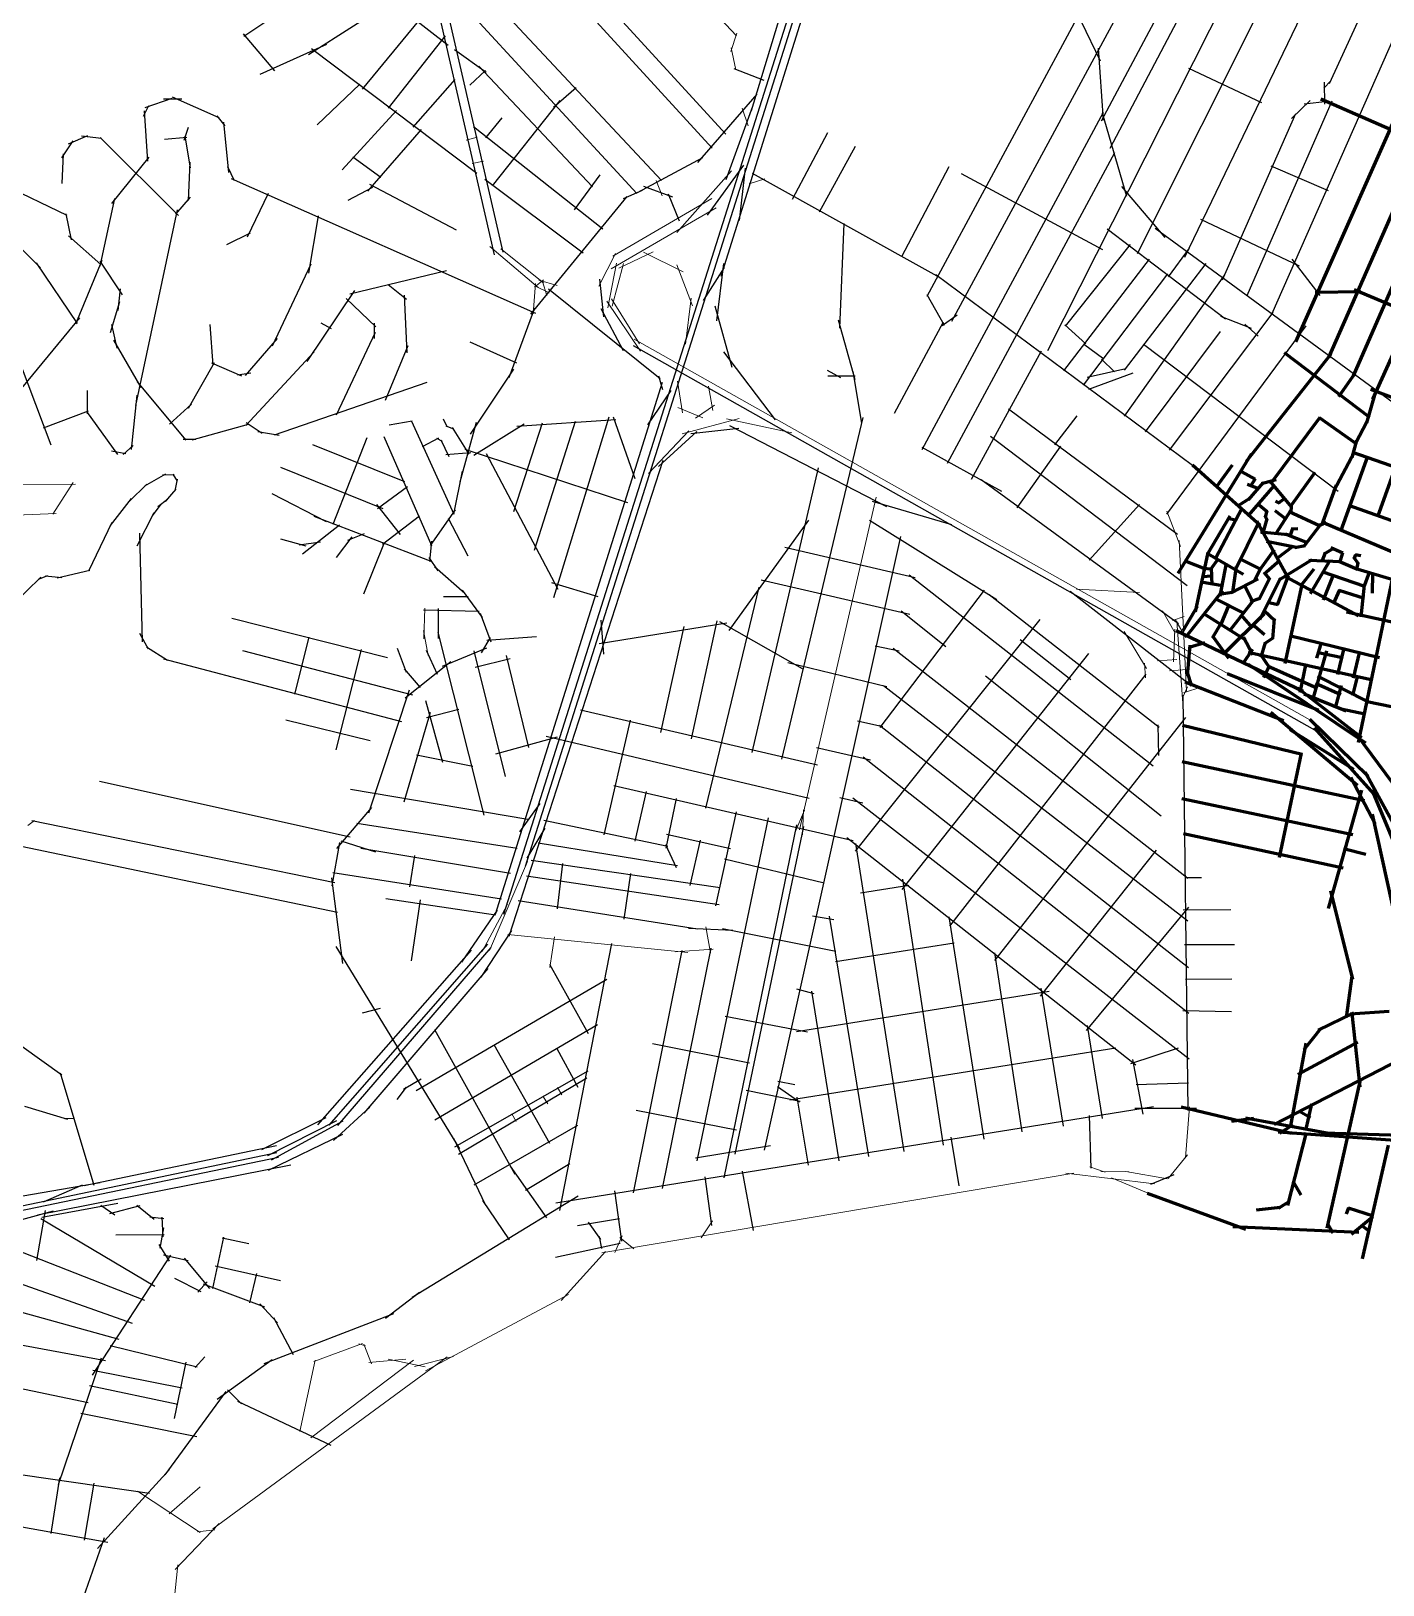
# Model space of a CAD drawing. Header units: inches. Extents: x 723419 to 759401, y 6910722 to 6968430.
# Drawn here: x 733965 to 736725, y 6943834 to 6947009 of the extents above; entities that cross this region are included whole.
import ezdxf

# ---------------------------------------------------------------- set-up
doc = ezdxf.new("R2010")
doc.units = ezdxf.units.IN
doc.header["$MEASUREMENT"] = 0
doc.layers.add('Linhas Axiais - Florianopolis', color=6, linetype='Continuous', lineweight=60)
doc.layers.add('Linhas Axiais - Sao Jose', color=5, linetype='Continuous', lineweight=60)

msp = doc.modelspace()

# ---------------------------------------------------------------- linework, layer by layer
at = {"layer": 'Linhas Axiais - Florianopolis', "linetype": 'Continuous', "lineweight": 60}
for p, q in [((736546.6, 6946373.5), (737135.9, 6947702)), ((736614.5, 6946341.8), (737200.4, 6947677.3)), ((737076, 6946660.7), (736597.7, 6946869.5)), ((736979.7, 6946873.3), (736703.6, 6946256.4)), ((736664.5, 6946304.3), (736863.1, 6946760)), ((736586.4, 6946475.5), (736679.2, 6946476.9)), ((736852.5, 6946401.7), (736666, 6946479.9)), ((736618.4, 6946348.3), (736445.4, 6946129.4)), ((736522.7, 6946352), (736697, 6946219.6)), ((736667.4, 6946309.4), (736634.1, 6946261.7)), ((736708.9, 6946269.7), (736691.3, 6946208.1)), ((736699.2, 6946277), (736838.9, 6946224.4)), ((736495.1, 6946083.6), (736596.5, 6946219.9)), ((736594.5, 6946219.5), (736670.8, 6946165.2)), ((736714.4, 6946017.2), (736796.9, 6946246.3)), ((736692.6, 6946211.6), (736668.3, 6946166.1)), ((736670.9, 6946172.3), (736661.3, 6946137.2)), ((736455.7, 6946144), (736306.2, 6945900.8)), ((736335.9, 6946122.6), (736473.7, 6945999.6)), ((736624.1, 6946069.1), (736666.5, 6946149.1)), ((736638.9, 6945986.7), (736693.5, 6946140.2)), ((736808.8, 6946097), (736663.1, 6946147.8)), ((736417, 6946121.8), (736383.9, 6946076.9)), ((736464.1, 6946093.1), (736436.9, 6946108)), ((736455.2, 6946079.7), (736464.4, 6946094.3)), ((736476.4, 6946084.5), (736506.4, 6946092.7)), ((736535.6, 6946037.7), (736586.4, 6946107.2)), ((736447.4, 6946083.1), (736470.5, 6946073.9)), ((736479.8, 6946086.4), (736449.3, 6946051)), ((736502.2, 6946079.3), (736449.3, 6946018.7)), ((736493.1, 6946089.6), (736537.9, 6946036.1)), ((736599.6, 6945999.5), (736630, 6946081.8)), ((736383, 6945931.1), (736437.4, 6946034.8)), ((736453.7, 6946054.6), (736427.9, 6946038)), ((736488.5, 6946026.5), (736469.1, 6946041.9)), ((736487.5, 6946028.7), (736484, 6946015.9)), ((736503.8, 6946029), (736526.9, 6946011.8)), ((736505.2, 6946048.2), (736513.6, 6946044.4)), ((736537.3, 6946030.6), (736505.6, 6945980.9)), ((736512, 6946044.6), (736524.4, 6946054.7)), ((736531.7, 6946028.1), (736596.2, 6945998)), ((736537.2, 6946038.2), (736536.5, 6946024.3)), ((736774, 6945997.2), (736654.9, 6946039.7)), ((736412.1, 6946017.4), (736365.9, 6945939.4)), ((736408.9, 6946013.5), (736425.7, 6946009.3)), ((736470.6, 6946004), (736424.2, 6945910.4)), ((736467.3, 6946007.5), (736532.8, 6945888.8)), ((736487.8, 6946011.9), (736478.5, 6945981)), ((736483.2, 6946019.2), (736488, 6946009.8)), ((736563.4, 6945955.6), (736598.3, 6946002.2)), ((736592.1, 6945997.9), (736608.7, 6946005.2)), ((736599.6, 6946006.3), (736762.2, 6945937.2)), ((736474.4, 6945985.5), (736538, 6945979.5)), ((736548.2, 6945953.5), (736487, 6945966.1)), ((736524.8, 6945981.5), (736569.9, 6945963.6)), ((736540.6, 6945993.9), (736534.6, 6945976.7)), ((736550.7, 6945991.9), (736537.8, 6945991)), ((736762.6, 6945980.6), (736674, 6945555.1)), ((736367.3, 6945943.5), (736341.6, 6945822.4)), ((736366.2, 6945941.3), (736439.2, 6945899.2)), ((736473, 6945907.8), (736503, 6945949.5)), ((736541.2, 6945956.4), (736507.3, 6945930.4)), ((736544.7, 6945953.6), (736565.8, 6945957.5)), ((736607, 6945942.6), (736599.7, 6945925.2)), ((736623.8, 6945951.5), (736603.8, 6945939.8)), ((736643.1, 6945942.1), (736618.2, 6945953.3)), ((736636.8, 6945922), (736642.9, 6945942.7)), ((736668.8, 6945938.8), (736665, 6945930.7)), ((736665.5, 6945933), (736674.2, 6945920.7)), ((736679.3, 6945936.8), (736668, 6945938.6)), ((736319, 6945927.3), (736363.6, 6945909.3)), ((736356, 6945911.2), (736376.3, 6945909.9)), ((736373.4, 6945909.1), (736389, 6945931.4)), ((736373.8, 6945911.9), (736375.5, 6945877.3)), ((736404.6, 6945921.8), (736391.7, 6945854.2)), ((736417.9, 6945862.1), (736425.7, 6945914.8)), ((736475.9, 6945908.6), (736433.5, 6945930)), ((736474.7, 6945910.4), (736462, 6945885.2)), ((736514.3, 6945927), (736481.2, 6945898.2)), ((736493.6, 6945889), (736483.3, 6945901.4)), ((736579.3, 6945928.7), (736512.4, 6945887.1)), ((736583.3, 6945909.7), (736555.7, 6945874.2)), ((736638.7, 6945924.1), (736573.2, 6945927)), ((736615.9, 6945927.2), (736576.1, 6945858.8)), ((736687.6, 6945874.1), (736600.5, 6945903.8)), ((736672.9, 6945908.6), (736634.7, 6945925.1)), ((736749.7, 6945885.9), (736667.6, 6945910.6)), ((736673.6, 6945922.4), (736671, 6945908.8)), ((736685.9, 6945871.8), (736697.2, 6945903.4)), ((736703.2, 6945860.3), (736704, 6945901.6)), ((736353.3, 6945883.4), (736397.1, 6945876)), ((736355.3, 6945894.6), (736376, 6945895.6)), ((736469.6, 6945889.8), (736414.5, 6945861.2)), ((736458.7, 6945842.2), (736442.2, 6945876.7)), ((736472.2, 6945848.1), (736493.6, 6945891.6)), ((736515.7, 6945891.3), (736473.5, 6945806.6)), ((736531.2, 6945895.8), (736508.4, 6945836)), ((736525.2, 6945716.6), (736560, 6945878)), ((736674.6, 6945814.1), (736526.2, 6945893.6)), ((736623.1, 6945896.8), (736602.4, 6945845.9)), ((736680.4, 6945812), (736687.2, 6945877.6)), ((736396.9, 6945864.9), (736322.6, 6945772)), ((736440.6, 6945819.2), (736382.8, 6945849.1)), ((736416.7, 6945861.9), (736390.5, 6945857.3)), ((736460.2, 6945846), (736412.3, 6945784.2)), ((736454.5, 6945843.1), (736474, 6945850)), ((736489.3, 6945842), (736510.2, 6945837.3)), ((736636.2, 6945867.2), (736622.7, 6945838.7)), ((736634.5, 6945866.7), (736686, 6945850)), ((736345.4, 6945833.2), (736316, 6945783.4)), ((736358.1, 6945818.7), (736444.3, 6945765.2)), ((736409.8, 6945836.4), (736392.2, 6945793.6)), ((736399.5, 6945736.3), (736482.9, 6945818.7)), ((736434, 6945816.7), (736458.3, 6945789)), ((736504.3, 6945803.5), (736481.8, 6945824.7)), ((736499.7, 6945767.3), (736503.1, 6945807.9)), ((737753.1, 6945580.1), (736650, 6945821.5)), ((736302.8, 6945783.9), (736561.6, 6945660.1)), ((736376.5, 6945768.9), (736395.8, 6945800.9)), ((736482.9, 6945775.1), (736458.3, 6945796.5)), ((736717.7, 6945728.1), (736533.8, 6945773.5)), ((736325.8, 6945691.7), (736331.4, 6945754.4)), ((736329.3, 6945749.9), (736361, 6945759.4)), ((736377.3, 6945771.9), (736409.4, 6945727.7)), ((736458.2, 6945745), (736438.3, 6945717)), ((736439.7, 6945770.8), (736458.9, 6945734.7)), ((736475.9, 6945729.5), (736485, 6945759.8)), ((736484.2, 6945758.4), (736500.6, 6945769.2)), ((736582.4, 6945644.7), (736610.1, 6945742.5)), ((736589.8, 6945727.8), (736599.3, 6945759.5)), ((736632.8, 6945694.2), (736645.6, 6945748.2)), ((736703.3, 6945682.9), (736449.2, 6945739.2)), ((736449.5, 6945715.6), (736689.2, 6945554.5)), ((736494.2, 6945706.8), (736474.2, 6945736.4)), ((736493, 6945711.6), (736480.5, 6945688)), ((736591.1, 6945665.6), (736488.8, 6945711.4)), ((736567.4, 6945716.9), (736555, 6945657.7)), ((736592.4, 6945739.5), (736642.3, 6945729.1)), ((736664.7, 6945686.6), (736677.7, 6945741.2)), ((736319.9, 6945679), (736521.5, 6945600.5)), ((736334.6, 6945670.3), (736324.8, 6945700.9)), ((736593.9, 6945620.7), (736407.6, 6945695.4)), ((736590.8, 6945690.5), (736695.7, 6945637.5)), ((736663.5, 6945651.1), (736673.4, 6945692.1)), ((736549.9, 6945666.8), (736680.7, 6945565.4)), ((736563.8, 6945654.5), (736649.5, 6945620.1)), ((736638.4, 6945652.9), (736586.9, 6945675.9)), ((736627.5, 6945626.2), (736640, 6945671.7)), ((736495.5, 6945617.6), (736672.6, 6945468.1)), ((736688, 6945613), (736639.2, 6945623.2)), ((736688.9, 6945640), (737418, 6945489.9)), ((736559.8, 6945531.1), (736315.5, 6945589.8)), ((736575.1, 6945603), (736694.4, 6945486.3)), ((736584.5, 6945585.1), (736712.5, 6945443.1)), ((736534.8, 6945582.2), (736664.7, 6945501)), ((736671.3, 6945570.8), (736773, 6945434)), ((736558, 6945533.5), (736512.5, 6945320.1)), ((736687.1, 6945436.3), (736314.6, 6945515.8)), ((736688.4, 6945495), (736765.6, 6945354.3)), ((736681.1, 6945458.1), (736612.9, 6945216.4)), ((736659.4, 6945483.7), (736709.1, 6945389.3)), ((736702.1, 6945458.3), (736770.2, 6945294.9)), ((736663.5, 6945366.4), (736314.4, 6945440.3)), ((736702.5, 6945409.1), (736808.4, 6944927.4)), ((736317.7, 6945369.4), (736643.5, 6945299.2)), ((736689.4, 6945326.5), (736644.3, 6945338.2)), ((736663, 6945071.6), (736618, 6945252.1)), ((736650.4, 6944993.5), (736661.9, 6945077.9)), ((736592.2, 6944967.4), (736665.2, 6945002.9)), ((736657.7, 6945000.8), (736737.6, 6945006.7)), ((736660.8, 6945002.3), (736677.7, 6944852.1)), ((736564.1, 6944928.1), (736597.8, 6944971.2)), ((736502.7, 6944774.7), (736832.4, 6944945.4)), ((736536, 6944769.1), (736568, 6944940.9)), ((736551.1, 6944876.8), (736673.3, 6944943.2)), ((736611, 6944563.1), (736679.5, 6944869)), ((736538.1, 6944756.7), (736312.7, 6944810.7)), ((736552.9, 6944803.2), (736576.6, 6944789.1)), ((736579.1, 6944817), (736566.7, 6944763)), ((736415.6, 6944781.8), (736461.1, 6944787.9)), ((736444.2, 6944788.7), (736621.8, 6944756.1)), ((736511, 6944760.2), (736768.2, 6944741.5)), ((736540.5, 6944774.4), (736513.5, 6944756.9)), ((736567.7, 6944758.6), (736530, 6944609.8)), ((736603.8, 6944758.1), (736762.7, 6944753.3)), ((736682.6, 6944500.9), (736735.8, 6944733)), ((736243.5, 6944634.6), (736444.3, 6944561.1)), ((736557.8, 6944630.4), (736541.5, 6944658.4)), ((736466.8, 6944600.6), (736515.2, 6944606)), ((736511.5, 6944604.3), (736533.1, 6944617.4)), ((736650.4, 6944592.2), (736655.3, 6944605.2)), ((736653.5, 6944604.8), (736705, 6944588.1)), ((736611.1, 6944573.3), (736622.4, 6944553.7)), ((736704.1, 6944586.7), (736660.2, 6944550)), ((736696.8, 6944557), (736680.2, 6944569.3)), ((736418.1, 6944566.7), (736675.7, 6944554.8))]:
    msp.add_line(p, q, dxfattribs=at)
at = {"layer": 'Linhas Axiais - Sao Jose', "linetype": 'Continuous', "lineweight": 25}
for p, q in [((735794, 6946466.8), (736577, 6947919.5)), ((736637.2, 6947883), (735843.6, 6946415.2)), ((736690.1, 6947840.4), (736149.2, 6946824.4)), ((736720.7, 6947820.7), (736166.9, 6946768.6)), ((736223.4, 6946554.5), (736864, 6947831.4)), ((736040.6, 6946356.4), (736763.9, 6947789.7)), ((736883.1, 6947716.9), (736319.5, 6946546.2)), ((736972.9, 6947679.3), (736614.6, 6946901)), ((736986.5, 6947539.5), (736496.9, 6946429.4)), ((734896.7, 6947329.9), (735382.8, 6946798.1)), ((735583.1, 6947335.7), (735435, 6946845.6)), ((734929.5, 6945204.6), (735584.5, 6947270.7)), ((735373.6, 6946508.1), (735619.3, 6947293.4)), ((734937.4, 6947227.5), (735354.9, 6946769.6)), ((734974.2, 6945302.4), (735582.3, 6947225.2)), ((734399, 6946998.4), (734700.7, 6947200.4)), ((734830.8, 6947153.7), (735251.8, 6946703.3)), ((734764.2, 6947109.1), (734531.3, 6946960)), ((734787.7, 6947126.2), (735201.1, 6946676.7)), ((734807.7, 6947078.5), (734928, 6946556.8)), ((734697.6, 6947071.6), (734816.5, 6946979.9)), ((734792, 6947067.7), (734910, 6946551.5)), ((734641.5, 6946890), (734756.6, 6947029.3)), ((736147.8, 6946947.4), (736109.1, 6947027.4)), ((734462.5, 6946927.4), (734398.2, 6947003.2)), ((734432.6, 6946920.3), (734568.8, 6946981.6)), ((734810.3, 6946998.5), (734693.6, 6946851.1)), ((734537.1, 6946972.8), (734874.4, 6946718)), ((734829.1, 6946970.7), (734893.7, 6946924.6)), ((736154.3, 6946826.9), (736143.9, 6946973.6)), ((734879, 6946936.7), (735111, 6946690.6)), ((735399.6, 6946932.4), (735461, 6946908.2)), ((736327.4, 6946932.9), (736476.6, 6946862.5)), ((734636.1, 6946900.2), (734549, 6946817.1)), ((734830.1, 6946909.5), (734744.3, 6946812)), ((735077.3, 6946892.5), (735031.5, 6946852.3)), ((736618.6, 6946907.1), (736603.7, 6946892.2)), ((736604.6, 6946904.3), (736605.6, 6946859.1)), ((734204.1, 6946856), (734193.2, 6946833.9)), ((734251.9, 6946870.8), (734196.7, 6946852)), ((734272.1, 6946869.4), (734235.2, 6946869.4)), ((734348.5, 6946831.5), (734253.2, 6946873.8)), ((734906.8, 6946692.3), (735044.8, 6946866.6)), ((735446.7, 6946880), (735325.1, 6946740.4)), ((735384, 6946705.2), (735438.2, 6946855.4)), ((736620.6, 6946865.1), (736446.6, 6946467.4)), ((736575.9, 6946866.7), (736538, 6946829.7)), ((736612, 6946864.8), (736563.8, 6946859.4)), ((734195.6, 6946845.6), (734202.4, 6946743.1)), ((734361.1, 6946814.8), (734344.4, 6946835.2)), ((734357.4, 6946822.4), (734368, 6946720)), ((734710.6, 6946846.1), (734599.8, 6946724.9)), ((734925.9, 6946831.3), (734892.7, 6946790.8)), ((735784.2, 6946153.6), (736153.9, 6946843.1)), ((736151.1, 6946841.7), (736200.8, 6946671.1)), ((736546.1, 6946839.7), (736396.5, 6946499.8)), ((734080, 6946794.5), (734040.4, 6946777.3)), ((734108.7, 6946789), (734067.9, 6946793.7)), ((734105.5, 6946791.4), (734265.4, 6946631.5)), ((734237, 6946788), (734282.4, 6946791.7)), ((734285.5, 6946811.3), (734276.8, 6946785.3)), ((734278.5, 6946794), (734289.5, 6946729.4)), ((734761.4, 6946807.3), (734651.2, 6946681.4)), ((734867.7, 6946813.6), (735132.3, 6946604.7)), ((735590.5, 6946800.4), (735518.2, 6946664.2)), ((734049.8, 6946784.1), (734027, 6946749.4)), ((734030, 6946758.1), (734027.2, 6946696.9)), ((735647.2, 6946772.9), (735573.3, 6946638.8)), ((735835.7, 6946125.9), (736177.4, 6946760.3)), ((734204.9, 6946750.8), (734129.1, 6946656.1)), ((734289, 6946741), (734285.7, 6946662.5)), ((734365.8, 6946731.7), (734379.4, 6946703.3)), ((734621.7, 6946751.7), (734678.8, 6946709.9)), ((735335.2, 6946749.7), (735202.2, 6946678.4)), ((735345.8, 6946632.5), (735419.5, 6946734.4)), ((735410.7, 6946621.8), (735423, 6946728.4)), ((735838.6, 6946731), (735741.6, 6946547.3)), ((736495.6, 6946733.2), (736612.6, 6946682.6)), ((734038.5, 6946631.5), (733908.4, 6946694.6)), ((734372.9, 6946707.4), (734994.4, 6946432.2)), ((734655.4, 6946696.1), (734832.8, 6946602.7)), ((734891.3, 6946706.2), (735092.1, 6946555.8)), ((735126.1, 6946714.6), (735073.3, 6946643.5)), ((735436.7, 6946718.2), (735820.1, 6946505.4)), ((735863.4, 6946717.4), (736151.9, 6946562.2)), ((734134.9, 6946666.5), (734105.1, 6946528.2)), ((734289.3, 6946669.4), (734259.3, 6946634.5)), ((734449, 6946676.9), (734406, 6946587.3)), ((734612.1, 6946663.4), (734662.4, 6946689.5)), ((735180.7, 6946670.8), (734984.3, 6946430)), ((735212.5, 6946683), (735173.7, 6946666.2)), ((735215.2, 6946692), (735274.4, 6946669.8)), ((735265.2, 6946676.4), (735287.9, 6946620.6)), ((736191.2, 6946691), (736279.2, 6946587.2)), ((734035.3, 6946634.9), (734046.5, 6946582.3)), ((734262.8, 6946643.3), (734177.5, 6946243.7)), ((734551.1, 6946630.9), (734531.2, 6946514.1)), ((735616.1, 6946401.9), (735624.6, 6946615.8)), ((736161.8, 6946604.6), (736402.9, 6946421)), ((736259.6, 6946606.2), (736745.7, 6946250.1)), ((736352.1, 6946624.1), (736553.7, 6946529)), ((733926.6, 6946582), (733983.9, 6946525)), ((734107.3, 6946532), (734041.3, 6946590.1)), ((734411.8, 6946595.6), (734363.9, 6946572)), ((736208.9, 6946572.7), (736075.8, 6946405.9)), ((733974.9, 6946535.2), (734058.8, 6946411.3)), ((734108.8, 6946539.8), (734055.4, 6946409.9)), ((734104.7, 6946538.5), (734150.5, 6946469.5)), ((736247.4, 6946542.7), (736072.7, 6946314.4)), ((736287.1, 6946506.3), (736329.6, 6946564.9)), ((736538.6, 6946542.9), (736596, 6946468.3)), ((734536.1, 6946532.3), (734457, 6946364.9)), ((734812.7, 6946519), (734615.7, 6946471.1)), ((735337.6, 6946457.9), (735380.5, 6946525.3)), ((735378, 6946533.7), (735364.1, 6946416.5)), ((736359.6, 6946103.2), (735811.9, 6946510.8)), ((736285.1, 6946512.6), (736112.7, 6946285.2)), ((736362.8, 6946533.5), (736196.3, 6946316.1)), ((736197, 6946221.6), (736401.6, 6946510.4)), ((734006, 6946162.7), (733887.4, 6946475.7)), ((734146.4, 6946482.2), (734141.8, 6946437.9)), ((734624.8, 6946478.4), (734527.7, 6946333.4)), ((734693.9, 6946491.1), (734730.9, 6946461.1)), ((735020.8, 6946481.9), (735248.7, 6946299)), ((735125, 6946501.9), (735133.3, 6946424.9)), ((734145.4, 6946455.2), (734125.8, 6946392.2)), ((734607.9, 6946462.3), (734668.4, 6946404.5)), ((734726.2, 6946469.3), (734731.5, 6946351.2)), ((734992.2, 6946442.3), (734940.3, 6946300.2)), ((735127.7, 6946441.7), (735173.6, 6946355.9)), ((735396.2, 6946321.6), (735361.1, 6946446.9)), ((735793.5, 6946470.5), (735828.9, 6946407.6)), ((733923.2, 6946251.7), (734064.1, 6946422.9)), ((734128.6, 6946409.4), (734139.5, 6946360.6)), ((734329.8, 6946408.9), (734335.5, 6946326)), ((734556, 6946412.8), (734577.2, 6946401)), ((734664.9, 6946411.6), (734664.9, 6946380.4)), ((735646.8, 6946295.9), (735612.8, 6946418.1)), ((735826.7, 6946414.2), (735726.5, 6946227.7)), ((735824.5, 6946407.1), (735855.2, 6946428.7)), ((736075.2, 6946408.5), (736118.1, 6946369.9)), ((736499.9, 6946433.6), (736288.5, 6946152.4)), ((736393.3, 6946426.3), (736455.4, 6946401.5)), ((736442.5, 6946409.7), (736470, 6946385.4)), ((734133.1, 6946377.5), (734188.7, 6946280.8)), ((734467.4, 6946380.5), (734401.4, 6946304.8)), ((734667.2, 6946392.7), (734587.2, 6946224)), ((736392, 6946394.6), (736239.4, 6946190)), ((736567.4, 6946406.6), (736282.9, 6946021.5)), ((734403, 6946202.7), (734542.9, 6946353.1)), ((734733.8, 6946365.8), (734687.9, 6946254.1)), ((734860.6, 6946373.5), (734956, 6946331.2)), ((736596.8, 6945574.5), (735194.9, 6946365.5)), ((735484.2, 6946214.1), (735379, 6946353)), ((736026.7, 6946354.4), (735883.8, 6946092.7)), ((736113.4, 6946369.9), (736154.6, 6946339.1)), ((736235.6, 6946369), (736632.9, 6946068.4)), ((734338.2, 6946330.6), (734285.6, 6946237.6)), ((734333, 6946330.8), (734394.2, 6946304.5)), ((734949.4, 6946317.7), (734861.3, 6946185.2)), ((735590.1, 6946316.2), (735617.4, 6946301.2)), ((735660.9, 6946207.5), (735643.3, 6946313.5)), ((736199.7, 6946318.4), (736121.1, 6946300.9)), ((736150.3, 6946338.3), (736176.6, 6946312.3)), ((734181.4, 6946292.1), (734280.7, 6946172.8)), ((734386.1, 6946306.1), (734413.6, 6946310.2)), ((734772.7, 6946290.5), (734460.7, 6946183.1)), ((735253.2, 6946290.7), (734912, 6945203.9)), ((735245.9, 6946304.5), (735253.6, 6946276.7)), ((735647.4, 6946303.3), (735591.5, 6946303.3)), ((736214, 6946309.7), (736123.4, 6946276.4)), ((734079.4, 6946274.2), (734079, 6946226.5)), ((734180.8, 6946265.1), (734169, 6946154)), ((735271.1, 6946274.2), (735223.4, 6946204.2)), ((734081.2, 6946232.4), (733989.4, 6946197.6)), ((734077.6, 6946231.5), (734141, 6946143.4)), ((734292.1, 6946246.1), (734247.5, 6946205.6)), ((735144.3, 6946219.9), (735031.3, 6945850.8)), ((735152.8, 6946220.6), (735197, 6946094.3)), ((735663, 6946219.2), (735496.5, 6945521.6)), ((735960.5, 6946237.2), (736305.4, 6945981.2)), ((736100, 6946222.5), (736054.2, 6946163.5)), ((734293.2, 6946173.5), (734408.3, 6946205.8)), ((734436.2, 6946186.8), (734403.8, 6946208.4)), ((734427.7, 6946190.3), (734471.4, 6946183.1)), ((734742.9, 6946211.7), (734695.4, 6946203.3)), ((734741.4, 6946211.7), (734827.7, 6946021.5)), ((734806.1, 6946216.4), (734813.7, 6946200.8)), ((734811.5, 6946202.5), (734827.4, 6946196)), ((734824.6, 6946199), (734858.2, 6946144.4)), ((734873.2, 6946209), (734839.7, 6946087.4)), ((734868.9, 6946142.5), (734971.3, 6946206.5)), ((735008.3, 6946207.8), (734949.9, 6946026.3)), ((735158.6, 6946214.3), (734956.5, 6946200.8)), ((735075.5, 6946210.8), (734992.1, 6945947.5)), ((735323.7, 6946190.3), (735245.8, 6946118.9)), ((735311.9, 6946186.4), (735409.5, 6946197.4)), ((735390.9, 6946202.6), (735711.4, 6946037.1)), ((734173.2, 6946162), (734152.7, 6946143.5)), ((734275.3, 6946174.6), (734301.2, 6946174.6)), ((734539.4, 6946163.9), (734727.3, 6946088.6)), ((734650, 6946177.8), (734581, 6946000.8)), ((734684.8, 6946180.3), (734781.9, 6945957.7)), ((734763.6, 6946160.2), (734797.4, 6946177.4)), ((734792.1, 6946177.2), (734804.1, 6946170.7)), ((734801.3, 6946173.7), (734817.6, 6946139.5)), ((734849.9, 6946154.3), (735182.5, 6946045.8)), ((735946.4, 6946067.7), (735783.7, 6946158)), ((735923.1, 6946181.4), (736324.7, 6945876.3)), ((736066.3, 6946160.4), (735977.1, 6946034.9)), ((734158.1, 6946144.9), (734128.9, 6946150.5)), ((734811.5, 6946143.3), (734862.2, 6946147.7)), ((734893.5, 6946145.9), (735040.2, 6945868.5)), ((734940.6, 6945159.8), (735255.1, 6946132)), ((734196.8, 6946079.4), (734239.7, 6946104.3)), ((734233, 6946102), (734256.5, 6946103.1)), ((734253.8, 6946103.5), (734262.6, 6946089.1)), ((734262.6, 6946093.2), (734258.1, 6946069.1)), ((734473.7, 6946117.7), (734683.1, 6946033.2)), ((734844.6, 6946109.4), (734827, 6946021.5)), ((735436.8, 6945534.8), (735572.6, 6946116.7)), ((735904.1, 6946092.6), (736307.4, 6945798.4)), ((734164.8, 6946047.8), (734201.3, 6946083.2)), ((734260, 6946073.1), (734238.5, 6946047.6)), ((734456.3, 6946063.9), (734567.1, 6946006.6)), ((734732.9, 6946077.4), (734671.6, 6946032.3)), ((734126.6, 6945998.3), (734169.7, 6946053.7)), ((734229.4, 6946042.1), (734211.7, 6946018.5)), ((734242.9, 6946051.7), (734223.1, 6946036.5)), ((734669.9, 6946041.5), (734718, 6945979.9)), ((734830.2, 6946030.9), (734779.6, 6945957.9)), ((735682, 6946048.3), (735844, 6946000.4)), ((736227.8, 6946041.6), (736125, 6945928.1)), ((734082.8, 6945905.9), (734130.5, 6946005.1)), ((734215.5, 6946024.6), (734180.7, 6945956.1)), ((734594.6, 6945999.5), (734518.9, 6945940.3)), ((734541.8, 6946017.8), (734782.7, 6945924.9)), ((734757.4, 6946017.4), (734681.8, 6945959.5)), ((734816.4, 6946013.3), (734856.6, 6945936.5)), ((735390.2, 6945784.1), (735552.5, 6946009.2)), ((735936.2, 6945846.7), (735676.3, 6946008.7)), ((734186, 6945982.6), (734191.3, 6945760.9)), ((734474, 6945971.2), (734525.9, 6945957.1)), ((734512, 6945959), (734555.8, 6945965)), ((734588.2, 6945933.4), (734620.4, 6945975.2)), ((734644.9, 6945981.7), (734610.5, 6945968.1)), ((734782.3, 6945966.3), (734777.8, 6945924.8)), ((735461.8, 6944722.8), (735740.2, 6945975.9)), ((734685.4, 6945963.3), (734643.4, 6945858.5)), ((734776.5, 6945933.3), (734795, 6945906.3)), ((735503.4, 6945954.2), (735769.5, 6945892.3)), ((734018, 6945891.8), (734084.4, 6945907.1)), ((734788.4, 6945914.9), (734850.4, 6945860.2)), ((733895.9, 6945807.2), (733984.4, 6945893.2)), ((733979.7, 6945888.9), (733999.1, 6945896.7)), ((733993.7, 6945895.5), (734027.1, 6945892.7)), ((735122.2, 6945853), (735028.1, 6945881.5)), ((735342.2, 6945421.3), (735450.8, 6945872.6)), ((735455.5, 6945887.5), (735758.5, 6945817.7)), ((735757.5, 6945898), (736255.2, 6945507.7)), ((734856.7, 6945852.7), (734806.6, 6945852.6)), ((734844.9, 6945866.2), (734885.7, 6945810.9)), ((735910.5, 6945866.4), (735697.5, 6945586)), ((735920.5, 6945857.9), (736267.5, 6945586.9)), ((736086.1, 6945864.3), (736332.5, 6945672.5)), ((734374.2, 6945809.2), (734692.3, 6945729.2)), ((734765.8, 6945826.6), (734879.7, 6945823.4)), ((734795.9, 6945828.7), (734795.9, 6945767.6)), ((734881.5, 6945819.5), (734903.5, 6945760.9)), ((735127.7, 6945805.2), (735133, 6945735.5)), ((736024.2, 6945806.6), (735647.3, 6945333.5)), ((735741.2, 6945824.4), (735832.1, 6945751.7)), ((734186.1, 6945778.5), (734203.4, 6945746.4)), ((734795.2, 6945781), (734889.2, 6945407.1)), ((735124.8, 6945757.8), (735384.9, 6945800.1)), ((735297.4, 6945792.3), (735249.6, 6945575.5)), ((735364.4, 6945803.6), (735312.2, 6945562.9)), ((735370.1, 6945802.5), (735538.7, 6945706.5)), ((734200.3, 6945750.8), (734243.4, 6945723.3)), ((734396, 6945743.3), (734743.3, 6945653)), ((734531.6, 6945770.6), (734502.5, 6945654.2)), ((734638.7, 6945745), (734586.9, 6945540.1)), ((734711.8, 6945748.2), (734730.2, 6945698.8)), ((734771.3, 6945744), (734793.4, 6945695.2)), ((734894.5, 6945748.2), (734804.2, 6945710.8)), ((734868.8, 6945742.9), (734932.7, 6945486.2)), ((734902.2, 6945769.5), (734883.7, 6945738.2)), ((734996.4, 6945771.5), (734894.8, 6945763.4)), ((735688.1, 6945752.9), (735737, 6945742.9)), ((735724.4, 6945747.9), (736326, 6945278)), ((735984.3, 6945765.5), (736087.4, 6945684.1)), ((734235, 6945726.2), (734720.6, 6945597.9)), ((734728.7, 6945646.6), (734821.5, 6945720.7)), ((734942.9, 6945726), (734871.1, 6945708.6)), ((734934.4, 6945733), (734980.1, 6945544.8)), ((735712, 6945668.7), (735509.9, 6945718.2)), ((736123.7, 6945736.9), (735742.6, 6945255)), ((734726.3, 6945705.8), (734758.7, 6945667.7)), ((736240.6, 6945694.8), (735839.4, 6945180.2)), ((735912.9, 6945691.4), (736271.8, 6945405.3)), ((734736.5, 6945662.5), (734653.6, 6945411.3)), ((735704.9, 6945671.5), (736326.2, 6945191)), ((736327.1, 6944803.8), (736316.6, 6945652.3)), ((734779.5, 6945616.3), (734725.9, 6945433.6)), ((734769.8, 6945641.1), (734804.6, 6945515.4)), ((734837.8, 6945622.9), (734771.9, 6945605.8)), ((735086.7, 6945621.9), (735570, 6945509.7)), ((734656.9, 6945558.6), (734485, 6945600.8)), ((735187.7, 6945600.7), (735134.3, 6945366.6)), ((735651.6, 6945599.3), (735703.6, 6945588.1)), ((735696.5, 6945591), (736327.5, 6945095.6)), ((736321.6, 6945606.1), (735931.5, 6945110.3)), ((736264.8, 6945591.2), (736266.1, 6945528.8)), ((734913.6, 6945532.2), (735039.2, 6945567.2)), ((735016.6, 6945568.3), (735553, 6945441.3)), ((734866.4, 6945506.2), (734751.8, 6945529.2)), ((735678.1, 6945519.4), (735568.3, 6945544.3)), ((735663.6, 6945526.2), (736328.6, 6945002.1)), ((734104.2, 6945476.1), (734616.1, 6945362.8)), ((734616.6, 6945460.3), (734978.5, 6945398.9)), ((735154.3, 6945467.2), (735642.8, 6945355.1)), ((735003.6, 6945430.8), (734961.9, 6945372.5)), ((735220.5, 6945455.3), (735197.3, 6945353.6)), ((735281.8, 6945441.2), (735260.7, 6945339.6)), ((735615.8, 6945443.3), (735662.9, 6945432.2)), ((735642.7, 6945442.5), (736328.8, 6944909)), ((733966.4, 6945395.7), (734585, 6945269.3)), ((734589, 6945338.6), (734660.3, 6945422.6)), ((735011.3, 6945396.4), (735264.6, 6945343.6)), ((735324.8, 6944700.5), (735470, 6945401.5)), ((735403.9, 6945413.7), (735361.9, 6945221.8)), ((734629.6, 6945390.8), (734957.1, 6945339.4)), ((734977.8, 6945319.1), (735014.5, 6945380.4)), ((735262, 6945368.2), (735392.9, 6945338.8)), ((735379.9, 6944666), (735527.9, 6945387)), ((735541.7, 6945383.5), (735401.4, 6944714.1)), ((736220, 6944895.9), (735630.1, 6945360.9)), ((733944.7, 6945343.3), (734590.1, 6945208.4)), ((734594.3, 6945351.3), (734578.5, 6945262.4)), ((734597.1, 6945354.5), (734667.7, 6945332.3)), ((734637.7, 6945339.3), (734943.7, 6945288.7)), ((734999.6, 6945350.6), (735284.7, 6945304.4)), ((735259.6, 6945346.9), (735282, 6945300.3)), ((735330.7, 6945355.9), (735309.3, 6945263.4)), ((735647.8, 6945349), (735746.4, 6944719.8)), ((736261.9, 6945335.4), (736025, 6945036.9)), ((734747.4, 6945324.2), (734737, 6945260.4)), ((734985.5, 6945315.1), (735371.6, 6945259.3)), ((735049.4, 6945307.9), (735038.6, 6945215.8)), ((735380.3, 6945317.4), (735584, 6945268.6)), ((734577.7, 6945278.6), (734600.7, 6945103.7)), ((734580.7, 6945290.1), (734925.2, 6945236.2)), ((734976.3, 6945283.2), (735369.5, 6945224.5)), ((735188.7, 6945287.4), (735174.8, 6945194.4)), ((735743.5, 6945276.1), (735826.6, 6944732.8)), ((736320.1, 6945279.4), (736354.5, 6945279.5)), ((734912.8, 6945202.4), (734688.9, 6945235.9)), ((734759, 6945233.8), (734740.6, 6945109.1)), ((735756.7, 6945263.4), (735657.8, 6945247.7)), ((734916.3, 6945212.6), (734843.3, 6945106.4)), ((734959.4, 6945232.4), (735325.5, 6945174.5)), ((736327.4, 6945218.9), (736119, 6944967.1)), ((736316.6, 6945213.4), (736414.1, 6945214.4)), ((734883.8, 6945076.1), (734946.1, 6945171.1)), ((735306.8, 6945176.2), (735397.5, 6945172.3)), ((735607.7, 6945128.6), (735376.2, 6945174.7)), ((735560.2, 6945201.5), (735603.7, 6945193.9)), ((735594.3, 6945200.4), (735674.5, 6944709.6)), ((735838.7, 6945199.1), (735909.6, 6944744.8)), ((734573.5, 6944773.3), (734897.4, 6945143.1)), ((735149.8, 6945144.4), (735043.4, 6944599.2)), ((735849.4, 6945145.6), (735607.2, 6945107.5)), ((736319.7, 6945142.9), (736421.3, 6945142.9)), ((734549.8, 6944774), (734863.8, 6945131.3)), ((734586.6, 6945138.3), (734839.2, 6944725)), ((734590.9, 6944773.2), (734904.1, 6945136.6)), ((735194.9, 6944635.7), (735293.9, 6945130.6)), ((735352.5, 6945135.1), (735253.4, 6944644.6)), ((735931.4, 6945125.6), (735987.7, 6944759.7)), ((734644.7, 6944797.9), (734897.8, 6945093.6)), ((735023.2, 6945102.4), (735102.3, 6944960.6)), ((735139.8, 6945070.9), (734750.6, 6944843.8)), ((736042.9, 6945046.4), (735527.1, 6944964.3)), ((735527.4, 6945052.3), (735562.5, 6945042.9)), ((735558, 6945047.4), (735613.9, 6944700.9)), ((736025.9, 6945053.4), (736071.7, 6944771.9)), ((736321.5, 6945072.2), (736416.4, 6945072.4)), ((734677.4, 6945012.1), (734640.3, 6945002.6)), ((735381.8, 6944996.5), (735549.7, 6944964)), ((736316.3, 6945007.8), (736415.7, 6945005.6)), ((733905.2, 6944964.5), (734027.4, 6944876.2)), ((734788.6, 6944969.3), (734952.6, 6944673.8)), ((735121, 6944978.5), (734788.7, 6944784)), ((736121.1, 6944977.2), (736151.3, 6944787.3)), ((734909.7, 6944938.4), (735022.9, 6944737.2)), ((735038.2, 6944930.4), (735080.8, 6944851.6)), ((735233.5, 6944940.7), (735431.2, 6944901)), ((735513.5, 6944825.1), (736179, 6944931.5)), ((736306.7, 6944930.7), (736209.1, 6944899.1)), ((736213.5, 6944907.7), (736234.2, 6944796.3)), ((734023.9, 6944880.8), (734092.6, 6944650.8)), ((734761.1, 6944867.6), (734725.3, 6944846.7)), ((735101.3, 6944883.9), (734829.3, 6944729)), ((735099.5, 6944869.4), (734837.5, 6944713.7)), ((735488.3, 6944852.9), (735533.6, 6944821.2)), ((735524.1, 6944855.9), (735489.4, 6944862.6)), ((736328, 6944859.2), (736220.8, 6944855.9)), ((734712.2, 6944826.1), (734731.2, 6944851.4)), ((735424.5, 6944844.8), (735535.1, 6944822.5)), ((735528.1, 6944830.5), (735551.5, 6944691.7)), ((733951.1, 6944812.6), (734039, 6944786.1)), ((734582.1, 6944742.6), (734656.4, 6944810.5)), ((736256.4, 6944811.1), (735035.7, 6944614.3)), ((735200.2, 6944804.4), (735405.1, 6944763.9)), ((736125.2, 6944793.7), (736128.3, 6944686)), ((736343.7, 6944808), (736218.3, 6944807.7)), ((734032.1, 6944787.4), (734053.4, 6944788.2)), ((734435.5, 6944724), (734566.9, 6944789.1)), ((734447.9, 6944711.6), (734589, 6944783.1)), ((734455.8, 6944702.5), (734602, 6944782.4)), ((735080.5, 6944773.1), (734868.8, 6944651.1)), ((734073, 6944650.1), (734465.9, 6944732.3)), ((734449.5, 6944681.7), (734600.8, 6944755.5)), ((734826.9, 6944746.8), (734892.3, 6944610.3)), ((735474.6, 6944731.5), (735321.1, 6944706.1)), ((735842.6, 6944749), (735858.5, 6944649.5)), ((733903.3, 6944600.3), (734466.1, 6944717.6)), ((733917.9, 6944594.2), (734469.9, 6944708.5)), ((734974.2, 6944641.1), (735064.6, 6944695.2)), ((733977.8, 6944590.6), (734495.2, 6944692.8)), ((734942.7, 6944689.6), (735016.7, 6944584.2)), ((735339.9, 6944667.9), (735353.9, 6944569)), ((735416.1, 6944679.6), (735438.8, 6944558.6)), ((736297.8, 6944671.9), (736249.9, 6944652.1)), ((733908.4, 6944622.5), (734105.9, 6944656.7)), ((734068.9, 6944651.2), (733989.1, 6944616.2)), ((735155.6, 6944639.8), (735170.3, 6944537)), ((733993.5, 6944599.5), (733975.4, 6944497.2)), ((733986.9, 6944585.8), (734141.7, 6944614.5)), ((734106.9, 6944610.3), (734135.9, 6944590.6)), ((734125.4, 6944593.3), (734187.1, 6944609.2)), ((734180.9, 6944610), (734216.2, 6944581.8)), ((735081.9, 6944628.6), (734742.7, 6944421.7)), ((734886.2, 6944619.9), (734940.6, 6944539.1)), ((733859, 6944557.3), (734010.3, 6944598.8)), ((733984.7, 6944583.1), (734217, 6944444.7)), ((734206.9, 6944586.2), (734235.6, 6944582.7)), ((734231.6, 6944585.8), (734233.4, 6944545.7)), ((735165.7, 6944582.4), (735080.1, 6944568)), ((735101.8, 6944575.6), (735127.3, 6944540.3)), ((733841.8, 6944555.4), (734196.5, 6944416.1)), ((734236.7, 6944549.4), (734137.5, 6944548.9)), ((734235, 6944564), (734227.4, 6944522.3)), ((734335.5, 6944440), (734358.3, 6944545)), ((734409.1, 6944530.9), (734355.1, 6944542.8)), ((735124.5, 6944546.5), (735129.3, 6944521.9)), ((733762, 6944513.5), (734171.2, 6944369.4)), ((734249.5, 6944508.4), (734089.4, 6944262.7)), ((734225.2, 6944529.9), (734246.9, 6944495.7)), ((734235.2, 6944509), (734285.3, 6944497.3)), ((735035.3, 6944503.7), (735167.1, 6944532.5)), ((734277.5, 6944502), (734329.1, 6944440.3)), ((734340.8, 6944486), (734473.9, 6944456.1)), ((733695.2, 6944460), (734143.9, 6944336.8)), ((734257.2, 6944461.3), (734310.9, 6944434.1)), ((734324, 6944453.7), (734305.1, 6944432.8)), ((734316.3, 6944449.4), (734441.1, 6944402.3)), ((734424.7, 6944470.6), (734410.9, 6944410.5)), ((734431.8, 6944408.7), (734467.8, 6944369.6)), ((734757.6, 6944431.8), (734688.1, 6944378.8)), ((734704.5, 6944388), (734440, 6944285.9)), ((734459.9, 6944380.7), (734499.8, 6944305.2)), ((734116.9, 6944292.4), (733794, 6944352.2)), ((734126.3, 6944323.6), (734303.4, 6944279.8)), ((734107.7, 6944298), (734019.8, 6944039)), ((734280.5, 6944289.7), (734257, 6944174.4)), ((734319.2, 6944300.4), (734299.7, 6944278.3)), ((734457, 6944294.1), (734344.6, 6944213)), ((733835.9, 6944258.1), (734081.1, 6944207.4)), ((734273.3, 6944236.5), (734090.4, 6944272.6)), ((734083.7, 6944241.9), (734264, 6944204)), ((734362.3, 6944229.4), (734237.9, 6944059.6)), ((734365.7, 6944232.8), (734394, 6944204.4)), ((734386.4, 6944209.9), (734576.6, 6944120)), ((734066.1, 6944185.2), (734302.8, 6944137.9)), ((734206.7, 6944020.9), (733876.6, 6944069.2)), ((734247.3, 6944070.6), (734100.1, 6943908.7)), ((734121.6, 6943921), (733516.5, 6944028.6)), ((734022.8, 6944052.9), (734004.7, 6943939.7)), ((734092.7, 6944042.6), (734072.7, 6943926.2)), ((734114.1, 6943930.8), (734061.6, 6943780.7))]:
    msp.add_line(p, q, dxfattribs=at)
at = {"layer": 'Linhas Axiais - Sao Jose', "lineweight": 0}
for p, q in [((735405.1, 6946999.1), (735360.4, 6947045.7)), ((735393.2, 6946966.8), (735405.4, 6947004.4)), ((735403.5, 6946929.3), (735394, 6946974.2)), ((734892.2, 6946928.1), (734860.3, 6946898)), ((735416.2, 6946851.2), (735428.9, 6946815.2)), ((734875.4, 6946791.7), (734852.9, 6946785.7)), ((734864.9, 6946738.1), (734888.1, 6946742.7)), ((735240.7, 6946703.3), (735253.4, 6946672.1)), ((735283.1, 6946597), (735394.8, 6946723.2)), ((735430.6, 6946696.8), (735462.6, 6946706.5)), ((735152.1, 6946548.8), (735354.3, 6946666.7)), ((735149.1, 6946523.1), (735363.3, 6946647.3)), ((734901, 6946568.4), (734999.6, 6946484.5)), ((735010.8, 6946494.4), (734923.8, 6946563.8)), ((735123.9, 6946487.4), (735157.8, 6946554.5)), ((735164.9, 6946524.4), (735234.8, 6946557.6)), ((735214.8, 6946556.8), (735296.1, 6946516.8)), ((735142.5, 6946443.1), (735159.6, 6946534.5)), ((735150.7, 6946446.6), (735174.4, 6946533.8)), ((735283.1, 6946531.3), (735314.9, 6946447)), ((734994.3, 6946492.9), (734989.6, 6946430.9)), ((735011, 6946500.1), (734992.3, 6946485.3)), ((734996.1, 6946486.9), (735022.1, 6946474.1)), ((735001.3, 6946499.9), (735038.5, 6946489)), ((735008.7, 6946496.9), (735017.3, 6946468.6)), ((735208.8, 6946354.6), (735140.2, 6946456.7)), ((735207, 6946369.7), (735149.6, 6946461.6)), ((735312.6, 6946462.8), (735301, 6946368.9)), ((736586, 6945595.8), (735196.2, 6946379.3)), ((735294.6, 6946228.7), (735284.4, 6946293.5)), ((735347.5, 6946283.5), (735356.2, 6946233.3)), ((735335.8, 6946218.3), (735285, 6946239.9)), ((735360, 6946244.3), (735321.4, 6946217.9)), ((735224.9, 6946105), (735307.4, 6946192.2)), ((735294.1, 6946185.5), (735410.3, 6946217.2)), ((735384.7, 6946216.6), (735517.8, 6946187.8)), ((733853.5, 6946081.9), (734055.4, 6946082.8)), ((734009.1, 6946021.5), (734050.6, 6946086.7)), ((735690, 6946056.2), (735533.2, 6945376.8)), ((736311.6, 6945955.6), (736283.2, 6946027.7)), ((734016.2, 6946023.2), (733900.7, 6946018.4)), ((736308.9, 6945968), (736323.5, 6945660.3)), ((736227.9, 6945861.4), (736099, 6945868.3)), ((734766.3, 6945767.3), (734768.5, 6945829.7)), ((736300.6, 6945778.7), (736274.5, 6945824.5)), ((736318.8, 6945812.9), (736295.2, 6945804.4)), ((734775.5, 6945732.7), (734766, 6945784.2)), ((736196.6, 6945782.1), (736242, 6945706.8)), ((736297.1, 6945720.3), (736300, 6945786.9)), ((736300.9, 6945804.9), (736321.9, 6945770.1)), ((736303.8, 6945803.2), (736317.6, 6945616.9)), ((736238.1, 6945717.4), (736239.9, 6945687.1)), ((736264.7, 6945722.4), (736303.8, 6945724.8)), ((736288.7, 6945701.7), (736324.2, 6945704.3)), ((736315.8, 6945648.1), (736325.3, 6945669)), ((736317.7, 6945657.1), (736355, 6945668.7)), ((733957.9, 6945386.1), (733971.4, 6945395.9)), ((735523.7, 6945370.8), (735543.8, 6945416.8)), ((735539.5, 6945366.5), (735541.4, 6945417.5)), ((734900.8, 6945130.4), (734977.9, 6945312.1)), ((734885.3, 6945128.1), (734937.3, 6945224.8)), ((735342.3, 6945179), (735352.1, 6945125.5)), ((734937.9, 6945163), (735305.6, 6945126.6)), ((735024, 6945095.7), (735033.6, 6945158.1)), ((735280.2, 6945127.7), (735357.5, 6945133)), ((735009.7, 6944833.1), (735020, 6944817)), ((735039.7, 6944850.3), (735048.5, 6944835.9)), ((734945.9, 6944797.1), (734955.2, 6944780.8)), ((736321.8, 6944707.2), (736329.9, 6944810.9)), ((736286.5, 6944664.8), (736325.3, 6944713)), ((735130, 6944512.9), (736093.4, 6944675.6)), ((736077.2, 6944675.7), (736258.4, 6944653.7)), ((736126.2, 6944688.5), (736157.5, 6944677.7)), ((736148.9, 6944678.7), (736206, 6944678.4)), ((736170.6, 6944665.8), (736321.4, 6944602.6)), ((736199.6, 6944679), (736284.7, 6944664.3)), ((735355.8, 6944578), (735333, 6944543.4)), ((735171.3, 6944547.3), (735156.8, 6944513.5)), ((735166.8, 6944544.4), (735195.4, 6944521.1)), ((735046.7, 6944415.6), (735137.4, 6944515.9)), ((734770.1, 6944271.7), (735061.8, 6944427.7)), ((734641.1, 6944327.7), (734541.6, 6944290.9)), ((734647.4, 6944322.7), (734634.1, 6944327)), ((734660, 6944286.1), (734644.3, 6944326.1)), ((734335.9, 6943949.3), (734814.4, 6944300.7)), ((734513.1, 6944147.7), (734544.5, 6944293.9)), ((734535.6, 6944135), (734745.1, 6944293.3)), ((734729.6, 6944295.4), (734654.4, 6944288.8)), ((734693.6, 6944295.6), (734768.9, 6944280.1)), ((734747.7, 6944280.9), (734827.1, 6944301)), ((734246.9, 6943979.4), (734310.2, 6944034.9)), ((734182.1, 6944025.9), (734310.2, 6943941.9)), ((734258.9, 6943866.2), (734348.8, 6943960.2)), ((734304.1, 6943943), (734340.1, 6943946.9)), ((734257, 6943802.5), (734264.2, 6943875.5))]:
    msp.add_line(p, q, dxfattribs=at)

doc.saveas('drawing.dxf')
